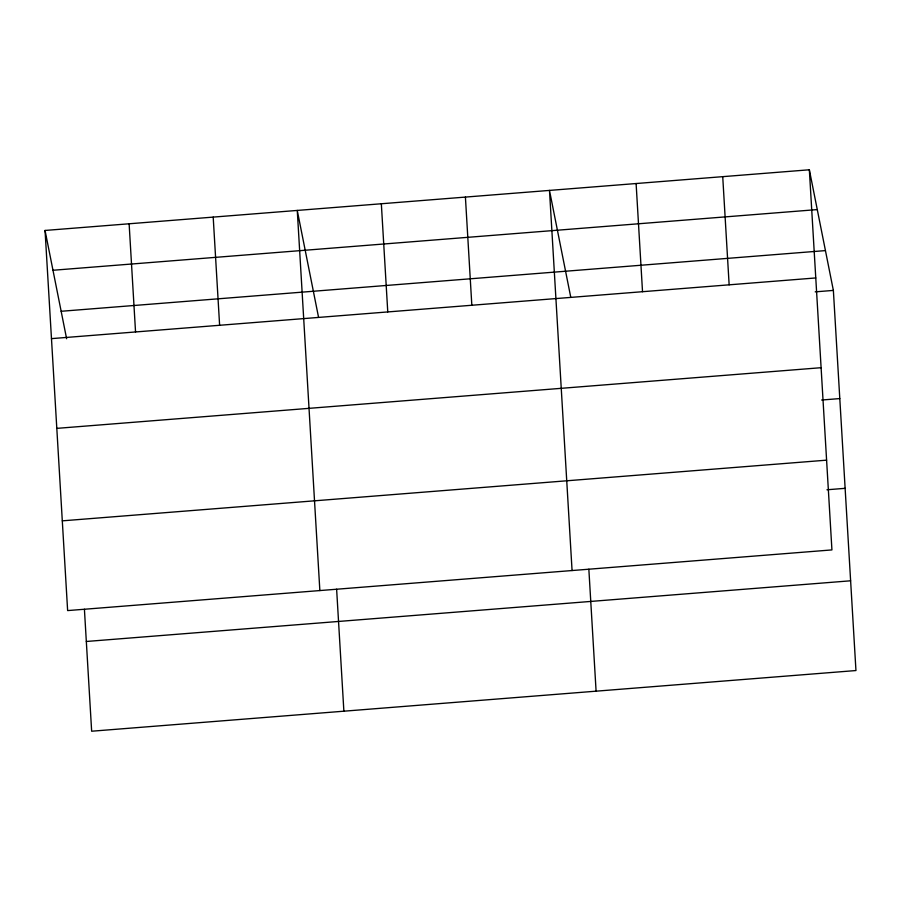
<?xml version="1.0" encoding="UTF-8"?>
<svg xmlns="http://www.w3.org/2000/svg" width="901" height="901" viewBox="0 0 901 901"><rect width="100%" height="100%" fill="white"/><g stroke="black" fill="none" stroke-linecap="round" stroke-linejoin="round"><path stroke-width="1.35" d="M809.346 169.782L831.927 549.914L67.631 610.585L45.05 230.453L809.346 169.782L833.369 290.415L855.95 670.547L91.654 731.218L84.412 609.245M52.979 270.266L817.275 209.584M61.144 311.284L825.44 250.602M51.481 338.63L815.765 277.947M815.202 291.856L833.369 290.415M56.808 428.369L821.104 367.698M821.633 400.021L839.788 398.58M62.304 520.846L826.589 460.163M826.96 489.772L845.127 488.331M86.327 641.478L850.623 580.796M570.772 297.319L549.486 190.415L572.067 570.547M318.56 317.343L297.262 210.429L319.855 590.56M45.05 230.453L66.618 338.731M722.726 176.652L729.146 284.829M636.106 183.534L642.526 291.699M588.849 569.207L596.09 691.168M465.412 197.082L471.831 305.259M381.337 203.761L387.768 311.926M336.625 589.22L343.878 711.193M213.199 217.107L219.619 325.272M129.125 223.786L135.544 331.951"/></g></svg>
